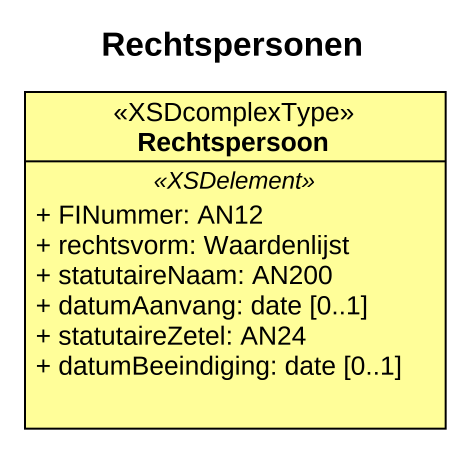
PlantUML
@startuml
title Rechtspersonen
hide circle
hide empty members
skinparam classAttributeIconSize 0
class Rechtspersoon <<XSDcomplexType>> #FFFE99 {
  .. <<XSDelement>> ..
  + FINummer: AN12
  + rechtsvorm: Waardenlijst
  + statutaireNaam: AN200
  + datumAanvang: date [0..1]
  + statutaireZetel: AN24
  + datumBeeindiging: date [0..1]
}
@enduml
